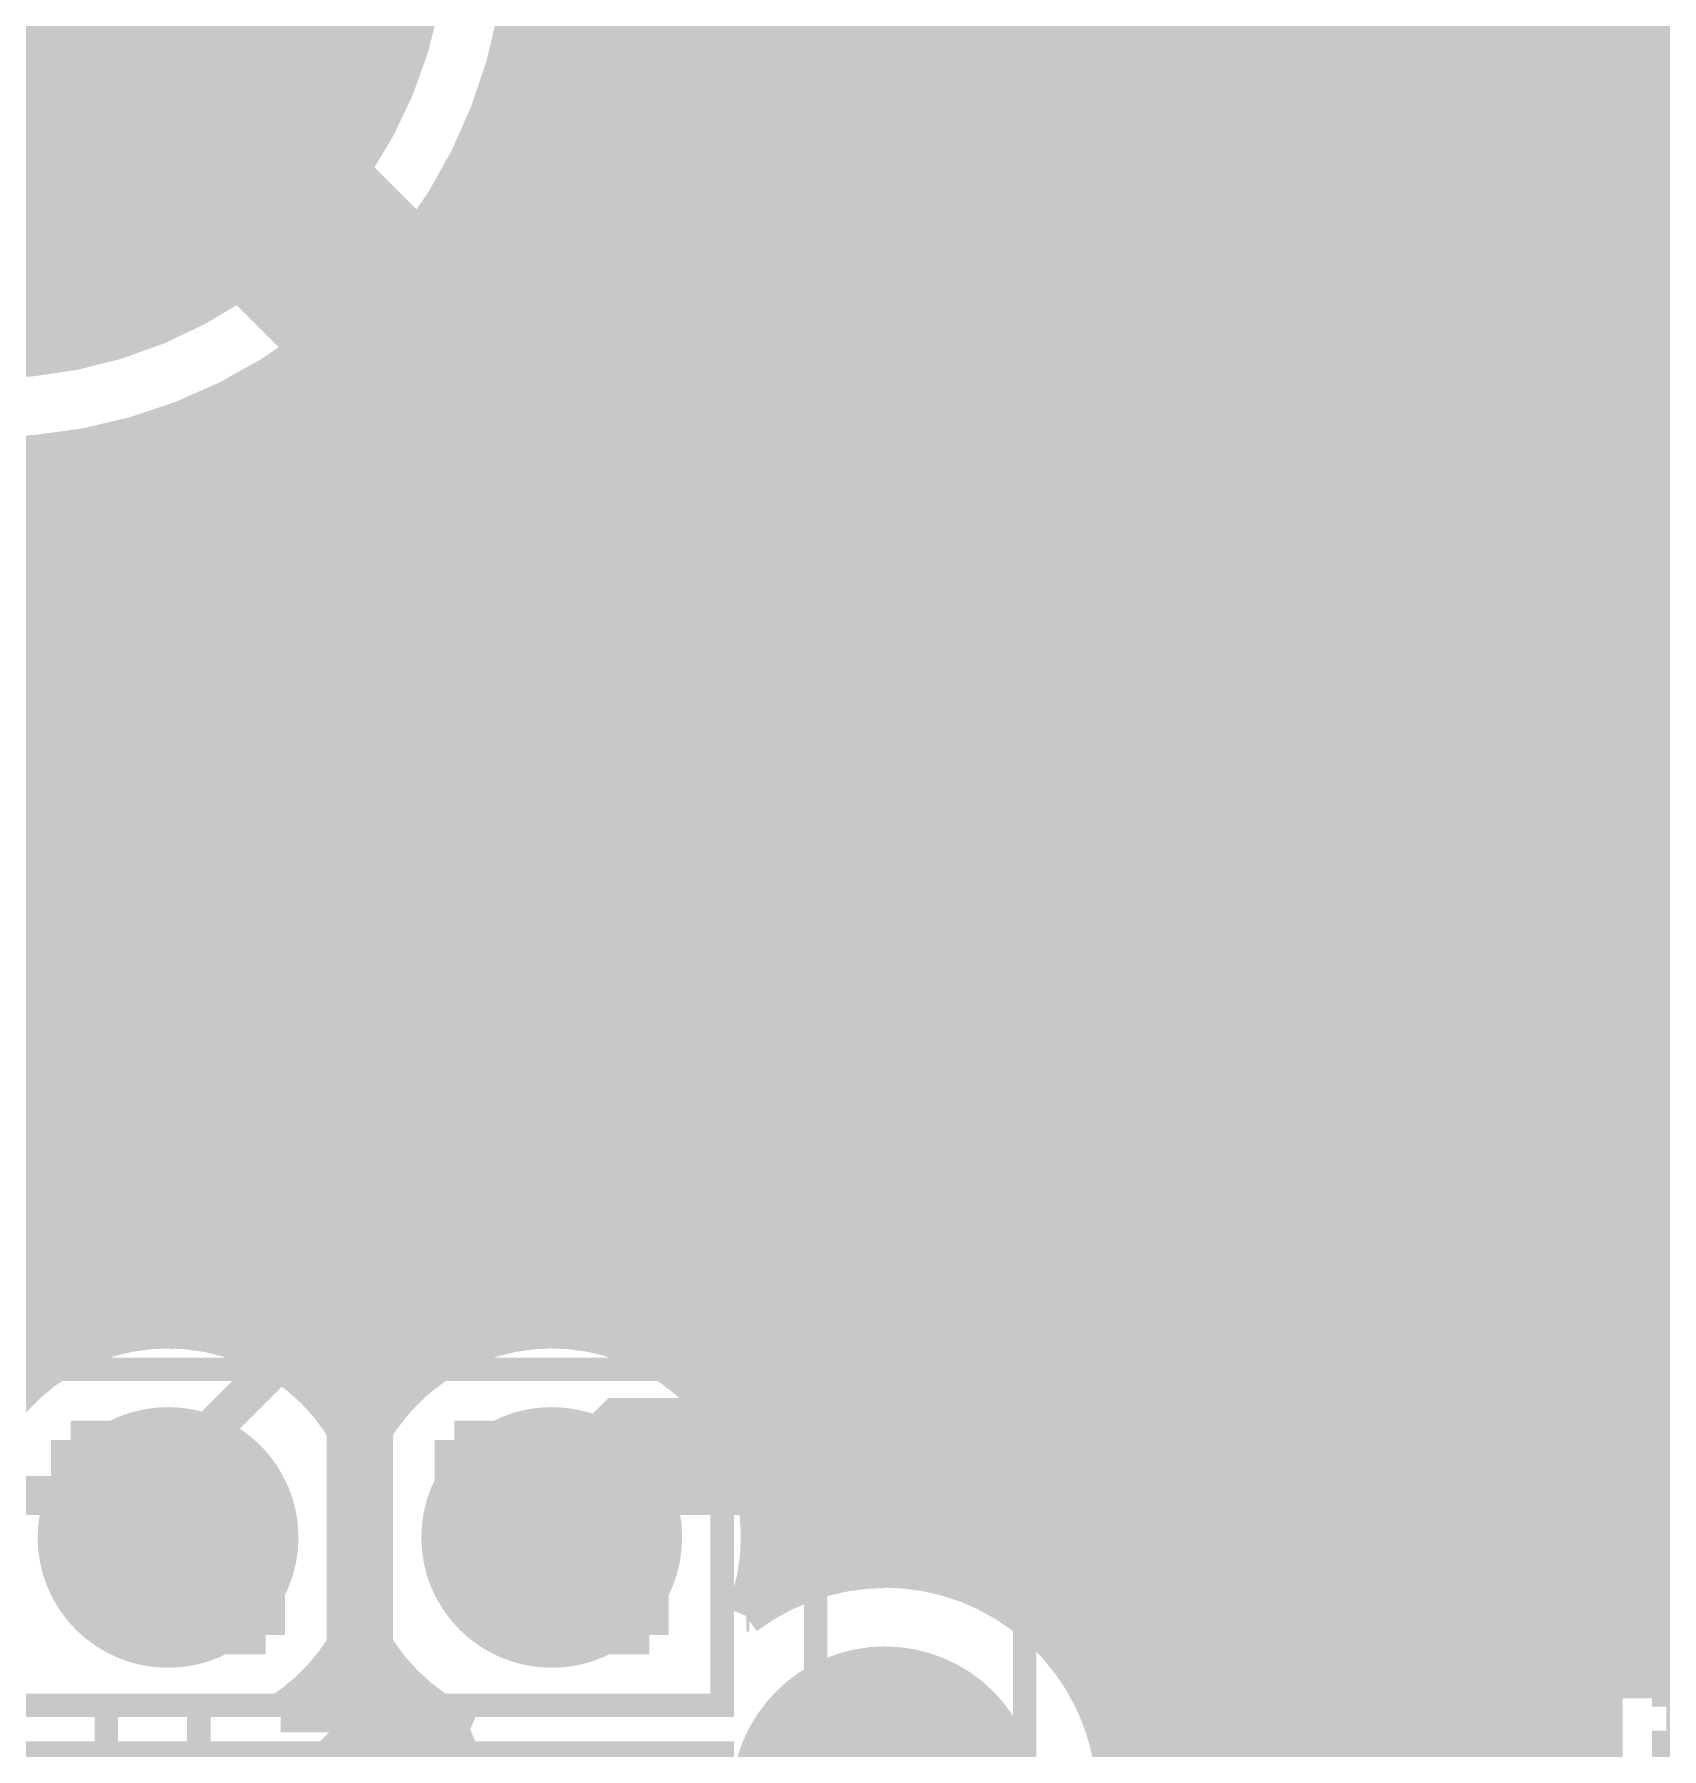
# Model space of a CAD drawing. Extents: x -5 to 157, y -120 to 103.
# Drawn here: x 32.8 to 43.4, y 76.07 to 87.25 of the extents above; entities that cross this region are included whole.
import ezdxf

# ---------------------------------------------------------------- set-up
doc = ezdxf.new("R2010")
doc.units = 0
doc.header["$MEASUREMENT"] = 0
doc.layers.get('0').update_dxf_attribs({"linetype": 'CONTINUOUS'})
for name, color, linetype in [('22-304-2_BOT', 7, 'CONTINUOUS'), ('22-304-2_DRD', 7, 'CONTINUOUS'), ('22-304-2_DRL', 2, 'CONTINUOUS'), ('22-304-2_IN1', 4, 'CONTINUOUS'), ('22-304-2_IN2', 3, 'CONTINUOUS'), ('22-304-2_SMB', 5, 'CONTINUOUS'), ('22-304-2_SMT', 10, 'CONTINUOUS'), ('22-304-2_SPB', 14, 'CONTINUOUS'), ('22-304-2_SSB', 12, 'CONTINUOUS'), ('22-304-2_SST', 11, 'CONTINUOUS'), ('22-304-2_TOP', 13, 'CONTINUOUS'), ('THRUHOLE_TAP', 7, 'CONTINUOUS')]:
    doc.layers.add(name, color=color, linetype=linetype)

# ---------------------------------------------------------------- blocks, each defined once
blk = doc.blocks.new('ROUND_1')
at = {"const_width": 2.99974}
blk.add_lwpolyline([(-1.49987, 0, 1), (1.49987, 0, 1)], format="xyb", close=True, dxfattribs=at)
blk = doc.blocks.new('ROUND_25')
at = {"const_width": 0.84963}
blk.add_lwpolyline([(-0.424814, 0, 1), (0.424814, 0, 1)], format="xyb", close=True, dxfattribs=at)
blk = doc.blocks.new('OBLONG_30')
at = {"const_width": 1.99898}
blk.add_lwpolyline([(0, 0.50038), (0, -0.50038)], dxfattribs=at)
at = {"const_width": 0.99949}
for points in [[(-0.499744, 0.50038, 1), (0.499744, 0.50038, 1)], [(-0.499744, -0.50038, 1), (0.499744, -0.50038, 1)]]:
    blk.add_lwpolyline(points, format="xyb", close=True, dxfattribs=at)
blk = doc.blocks.new('RECTANGLE_31')
blk.add_solid([(0.9017, 0.508), (0.9017, -0.508), (-0.9017, 0.508), (-0.9017, -0.508)])
blk = doc.blocks.new('RECTANGLE_32')
blk.add_solid([(0.44958, 0.65024), (0.44958, -0.65024), (-0.44958, 0.65024), (-0.44958, -0.65024)])
blk = doc.blocks.new('ROUND_14')
at = {"const_width": 0.59944}
blk.add_lwpolyline([(-0.29972, 0, 1), (0.29972, 0, 1)], format="xyb", close=True, dxfattribs=at)
blk = doc.blocks.new('ROUND_83')
at = {"const_width": 1.6002}
blk.add_lwpolyline([(-0.8001, 0, 1), (0.8001, 0, 1)], format="xyb", close=True, dxfattribs=at)

msp = doc.modelspace()

# ---------------------------------------------------------------- linework, layer by layer
at = {"layer": '22-304-2_BOT'}
for points, const_width in [([(37.5158, 102.362), (37.5158, 85.54466)], 0.254), ([(37.7444, 102.362), (37.7444, 85.77326)], 0.254), ([(58.42, 92.71), (58.293, 92.71), (54.61, 89.027), (40.386, 89.027), (38.735, 87.376), (38.735, 85.598), (34.163, 81.026), (31.115, 81.026), (28.829, 78.74), (28.829, 62.357)], 0.635), ([(40.64, 86.3854), (40.64, 87.757)], 0.254), ([(37.9095, 87.376), (37.9095, 85.93836)], 0.254), ([(37.9095, 87.249), (37.44468, 87.249)], 0.254), ([(37.9095, 87.0204), (37.40404, 87.0204)], 0.254), ([(37.9095, 86.7918), (37.35324, 86.7918)], 0.254), ([(37.2872, 86.5505), (37.2872, 85.31606)], 0.254), ([(37.9095, 86.5632), (37.28974, 86.5632)], 0.254), ([(41.91, 86.3854), (41.91, 85.4964), (40.64, 84.2264)], 0.254), ([(37.9095, 86.3346), (37.21608, 86.3346)], 0.254), ([(37.9095, 86.106), (37.12972, 86.106)], 0.254), ([(37.9095, 85.93836), (33.8201, 81.8515)], 0.254), ([(37.0586, 85.9409), (37.0586, 85.08746)], 0.254), ([(37.846, 85.8774), (37.02812, 85.8774)], 0.254), ([(37.6174, 85.6488), (36.91382, 85.6488)], 0.254), ([(36.83, 85.4964), (36.83, 84.85886)], 0.254), ([(37.3888, 85.4202), (36.78428, 85.4202)], 0.254), ([(36.6014, 85.13826), (36.6014, 84.63026)], 0.254), ([(37.1602, 85.1916), (36.63696, 85.1916)], 0.254), ([(42.35958, 85.04682), (42.0497, 84.73694)], 0.254), ([(42.4053, 85.09762), (42.4053, 83.2104)], 0.254), ([(39.2303, 84.9249), (34.75482, 80.44942)], 0.254), ([(36.9316, 84.963), (36.4744, 84.963)], 0.254), ([(39.2303, 84.9249), (39.2303, 83.2104)], 0.254), ([(42.4053, 84.963), (42.27322, 84.963)], 0.254), ([(42.3164, 85.00364), (42.3164, 80.88122)], 0.254), ([(36.3728, 84.83346), (36.3728, 84.40166)], 0.254), ([(39.116, 84.8106), (39.116, 80.264)], 0.254), ([(36.703, 84.7344), (36.28898, 84.7344)], 0.254), ([(39.2303, 84.7344), (39.03726, 84.7344)], 0.254), ([(42.0497, 84.73694), (42.0497, 83.2104)], 0.254), ([(42.4053, 84.7344), (42.0497, 84.7344)], 0.254), ([(42.0878, 84.77504), (42.0878, 81.10982)], 0.254), ([(36.1442, 84.57438), (36.1442, 84.17306)], 0.254), ([(38.8874, 84.582), (38.8874, 80.264)], 0.254), ([(36.4744, 84.5058), (36.07816, 84.5058)], 0.254), ([(39.2303, 84.5058), (38.80866, 84.5058)], 0.254), ([(42.4053, 84.5058), (42.0497, 84.5058)], 0.254), ([(35.9156, 84.34578), (35.9156, 83.94446)], 0.254), ([(38.6588, 84.3534), (38.6588, 80.264)], 0.254), ([(36.2458, 84.2772), (35.8394, 84.2772)], 0.254), ([(39.2303, 84.2772), (38.58006, 84.2772)], 0.254), ([(42.4053, 84.2772), (42.0497, 84.2772)], 0.254), ([(35.687, 84.14512), (35.687, 83.71586)], 0.254), ([(38.4302, 84.1248), (38.4302, 80.264)], 0.254), ([(36.0172, 84.0486), (35.56508, 84.0486)], 0.254), ([(39.2303, 84.0486), (38.35146, 84.0486)], 0.254), ([(42.4053, 84.0486), (42.0497, 84.0486)], 0.254), ([(35.4584, 83.96732), (35.4584, 83.48726)], 0.254), ([(38.2016, 83.8962), (38.2016, 80.264)], 0.254), ([(35.2298, 83.80984), (35.2298, 83.25866)], 0.254), ([(35.7886, 83.82), (35.24504, 83.82)], 0.254), ([(39.2303, 83.82), (38.12286, 83.82)], 0.254), ([(42.4053, 83.82), (42.0497, 83.82)], 0.254), ([(35.0012, 83.6676), (35.0012, 83.03006)], 0.254), ([(37.973, 83.6676), (37.973, 80.264)], 0.254), ([(35.56, 83.5914), (34.8615, 83.5914)], 0.254), ([(39.2303, 83.5914), (37.89426, 83.5914)], 0.254), ([(42.4053, 83.5914), (42.0497, 83.5914)], 0.254), ([(34.7726, 83.54314), (34.7726, 82.80146)], 0.254), ([(34.3154, 83.33994), (34.3154, 82.34426)], 0.254), ([(35.3314, 83.3628), (34.37382, 83.3628)], 0.254), ([(34.544, 83.43392), (34.544, 82.57286)], 0.254), ([(39.2303, 83.3628), (37.66566, 83.3628)], 0.254), ([(37.7444, 83.439), (37.7444, 80.264)], 0.254), ([(42.4053, 83.3628), (42.0497, 83.3628)], 0.254), ([(34.0868, 83.25612), (34.0868, 82.11566)], 0.254), ([(33.6296, 83.12658), (33.6296, 81.8515)], 0.254), ([(35.1028, 83.1342), (33.65754, 83.1342)], 0.254), ([(33.8582, 83.185), (33.8582, 81.88706)], 0.254), ([(43.60164, 83.1342), (37.43706, 83.1342)], 0.254), ([(37.5158, 83.2104), (37.5158, 80.264)], 0.254), ([(42.0497, 83.2104), (39.2303, 83.2104)], 0.254), ([(39.3446, 83.2104), (39.3446, 81.8896)], 0.254), ([(39.5732, 83.2104), (39.5732, 81.8896)], 0.254), ([(39.8018, 83.2104), (39.8018, 81.8896)], 0.254), ([(40.0304, 83.2104), (40.0304, 81.8896)], 0.254), ([(40.259, 83.2104), (40.259, 81.8896)], 0.254), ([(40.4876, 83.2104), (40.4876, 81.8896)], 0.254), ([(40.7162, 83.2104), (40.7162, 81.8896)], 0.254), ([(40.9448, 83.2104), (40.9448, 81.8896)], 0.254), ([(41.1734, 83.2104), (41.1734, 81.8896)], 0.254), ([(41.402, 83.2104), (41.402, 81.8896)], 0.254), ([(41.6306, 83.2104), (41.6306, 81.8896)], 0.254), ([(41.8592, 83.2104), (41.8592, 81.8896)], 0.254), ([(43.52544, 83.2104), (42.4053, 83.2104)], 0.254), ([(42.545, 83.2104), (42.545, 81.8896)], 0.254), ([(42.7736, 83.2104), (42.7736, 81.8896)], 0.254), ([(43.0022, 83.2104), (43.0022, 81.8896)], 0.254), ([(43.2308, 83.2104), (43.2308, 81.8896)], 0.254), ([(43.4594, 83.2104), (43.4594, 81.8896)], 0.254), ([(43.52544, 83.2104), (44.36618, 82.36966)], 0.254), ([(32.7152, 83.00212), (32.7152, 81.8515)], 0.254), ([(32.9438, 83.01736), (32.9438, 81.8515)], 0.254), ([(33.1724, 83.04276), (33.1724, 81.8515)], 0.254), ([(33.401, 83.08086), (33.401, 81.8515)], 0.254), ([(34.8742, 82.9056), (28.194, 82.9056)], 0.254), ([(43.83024, 82.9056), (37.20846, 82.9056)], 0.254), ([(37.2872, 82.9818), (37.2872, 80.264)], 0.254), ([(34.6456, 82.677), (28.194, 82.677)], 0.254), ([(44.05884, 82.677), (36.97986, 82.677)], 0.254), ([(37.0586, 82.7532), (37.0586, 80.264)], 0.254), ([(34.417, 82.4484), (28.194, 82.4484)], 0.254), ([(44.28744, 82.4484), (36.75126, 82.4484)], 0.254), ([(36.83, 82.5246), (36.83, 80.264)], 0.254), ([(34.1884, 82.2198), (28.194, 82.2198)], 0.254), ([(44.60748, 82.2198), (36.52266, 82.2198)], 0.254), ([(36.6014, 82.296), (36.6014, 80.264)], 0.254), ([(33.9598, 81.9912), (28.194, 81.9912)], 0.254), ([(45.59808, 81.9912), (36.29406, 81.9912)], 0.254), ([(36.3728, 82.0674), (36.3728, 80.264)], 0.254), ([(42.0497, 81.8896), (39.2303, 81.8896)], 0.254), ([(39.2303, 81.8896), (39.2303, 80.264)], 0.254), ([(42.0497, 81.8896), (42.0497, 81.14792)], 0.254), ([(45.2247, 81.8896), (42.4053, 81.8896)], 0.254), ([(42.4053, 81.8896), (42.4053, 80.79232)], 0.254), ([(33.8201, 81.8515), (31.115, 81.8515)], 0.254), ([(36.1442, 81.8388), (36.1442, 80.264)], 0.254), ([(39.2303, 81.7626), (36.06546, 81.7626)], 0.254), ([(42.4053, 81.7626), (42.0497, 81.7626)], 0.254), ([(35.9156, 81.6102), (35.9156, 80.264)], 0.254), ([(39.2303, 81.534), (35.83686, 81.534)], 0.254), ([(42.4053, 81.534), (42.0497, 81.534)], 0.254), ([(35.687, 81.3816), (35.687, 80.264)], 0.254), ([(39.2303, 81.3054), (35.60826, 81.3054)], 0.254), ([(42.4053, 81.3054), (42.0497, 81.3054)], 0.254), ([(35.4584, 81.153), (35.4584, 80.264)], 0.254), ([(42.0497, 81.14792), (42.4053, 80.79232)], 0.254), ([(39.2303, 81.0768), (35.37966, 81.0768)], 0.254), ([(42.4053, 81.0768), (42.12082, 81.0768)], 0.254), ([(35.2298, 80.9244), (35.2298, 80.23098)], 0.254), ([(40.64, 80.8736), (41.4274, 80.8736), (42.291, 80.01), (46.101, 80.01), (47.03064, 79.08036), (47.03064, 77.5208)], 0.254), ([(39.2303, 80.8482), (35.15106, 80.8482)], 0.254), ([(42.4053, 80.8482), (42.34942, 80.8482)], 0.254), ([(35.0012, 80.6958), (35.0012, 80.09382)], 0.254), ([(39.2303, 80.6196), (34.92246, 80.6196)], 0.254), ([(34.7726, 80.4672), (34.7726, 79.86522)], 0.254), ([(39.2303, 80.391), (34.68878, 80.391)], 0.254), ([(34.3154, 80.2132), (34.3154, 79.40802)], 0.254), ([(34.544, 80.29448), (34.544, 79.63662)], 0.254), ([(39.2303, 80.264), (35.433, 80.264)], 0.254), ([(35.08756, 80.1624), (31.41726, 80.1624)], 0.254), ([(34.163, 80.2005), (31.45536, 80.2005)], 0.254), ([(32.7152, 80.2005), (32.7152, 78.4098)], 0.254), ([(32.9438, 80.2005), (32.9438, 78.59522)], 0.254), ([(33.1724, 80.2005), (33.1724, 78.71206)], 0.254), ([(33.401, 80.2005), (33.401, 78.78064)], 0.254), ([(33.6296, 80.2005), (33.6296, 78.80604)], 0.254), ([(33.8582, 80.2005), (33.8582, 78.95082)], 0.254), ([(34.0868, 80.2005), (34.0868, 79.17942)], 0.254), ([(34.98342, 80.07858), (33.71342, 78.80604)], 0.254), ([(34.83864, 79.9338), (31.18866, 79.9338)], 0.254), ([(34.61004, 79.7052), (30.96006, 79.7052)], 0.254), ([(44.52874, 77.5208), (43.5102, 77.5208), (41.402, 79.629), (35.433, 79.629), (33.67532, 77.87132), (33.67532, 77.44968)], 0.254), ([(34.38144, 79.4766), (30.73146, 79.4766)], 0.254), ([(34.15284, 79.248), (30.50286, 79.248)], 0.254), ([(33.67532, 74.95032), (34.925, 76.2), (34.925, 78.359), (35.687, 79.121), (41.148, 79.121), (43.561, 76.708), (43.561, 75.946), (44.4881, 75.0189), (44.52874, 75.0189)], 0.254), ([(33.92424, 79.0194), (30.27426, 79.0194)], 0.254), ([(33.45942, 78.7908), (30.04566, 78.7908)], 0.254), ([(33.71342, 78.80604), (33.67541, 78.80444)], 0.254), ([(32.89554, 78.5622), (29.81706, 78.5622)], 0.254), ([(36.17468, 77.44968), (36.703, 77.978), (40.386, 77.978), (42.037, 76.327), (42.037, 72.39), (48.895, 72.39), (49.276, 72.771), (70.485, 72.771), (71.374, 73.66), (71.374, 76.454), (70.37832, 77.44968), (67.26936, 77.44968)], 0.762), ([(36.17468, 77.44968), (36.703, 77.978), (40.386, 77.978), (42.037, 76.327), (42.037, 72.39), (42.037, 66.294), (47.752, 60.579), (47.752, 52.07), (45.98924, 50.30724), (45.98924, 50.24882)], 0.762), ([(33.67532, 77.44968), (33.401, 77.724), (30.861, 77.724), (30.099, 76.962), (30.099, 73.279), (33.147, 70.231), (35.179, 70.231), (42.545, 62.865), (42.545, 60.2488), (41.275, 60.2488)], 0.254), ([(40.0177, 77.089), (39.01694, 77.089)], 0.254), ([(40.0177, 77.089), (39.01694, 77.089)], 0.254), ([(39.116, 77.089), (39.116, 77.03566)], 0.254), ([(39.3446, 77.089), (39.3446, 76.86802)], 0.254), ([(39.5732, 77.089), (39.5732, 76.61402)], 0.254), ([(39.8018, 77.089), (39.8018, 76.12634)], 0.254), ([(40.0177, 77.089), (41.148, 75.9587)], 0.254), ([(40.0177, 77.089), (41.148, 75.9587)], 0.254), ([(40.0304, 77.0763), (40.0304, 67.16522)], 0.254), ([(40.1447, 76.962), (39.22776, 76.962)], 0.254), ([(40.259, 76.8477), (40.259, 66.93662)], 0.254), ([(40.3733, 76.7334), (39.47922, 76.7334)], 0.254), ([(40.4876, 76.6191), (40.4876, 66.70802)], 0.254), ([(40.6019, 76.5048), (39.64432, 76.5048)], 0.254), ([(42.926, 76.44384), (42.926, 76.327)], 0.254), ([(40.7162, 76.3905), (40.7162, 66.47942)], 0.254), ([(42.926, 76.327), (42.926, 75.946)], 0.254), ([(40.8305, 76.2762), (39.75354, 76.2762)], 0.254), ([(40.9448, 76.1619), (40.9448, 66.25082)], 0.254), ([(41.0591, 76.0476), (39.81958, 76.0476)], 0.254), ([(41.148, 75.9587), (41.148, 72.39)], 0.254)]:
    msp.add_lwpolyline(points, dxfattribs=dict(at, const_width=const_width))
at = {"layer": '22-304-2_BOT', "const_width": 0.254}
for points in [[(32.4993, 82.99704, 0.4142136), (37.5031, 88.00084)], [(42.35958, 85.04682, 0.0268905), (42.40524, 85.09767)], [(42.35958, 85.04682, 0.0268905), (42.40524, 85.09767)], [(34.163, 80.2005, 0.1989119), (34.74672, 80.44228)], [(34.163, 80.2005, 0.1989119), (34.74672, 80.44228)], [(35.433, 80.264, 0.1989129), (34.98399, 80.07801)], [(35.433, 80.264, 0.1989129), (34.98399, 80.07801)], [(33.67532, 78.80858, 0.2126878), (32.665, 78.35846)], [(39.8526, 75.74026, 0.2842833), (39.01694, 77.089)]]:
    msp.add_lwpolyline(points, format="xyb", dxfattribs=at)
at = {"layer": '22-304-2_DRD', "const_width": 0.254}
for points in [[(33.7693, 86.73084), (31.2293, 89.27084)], [(40.005, 87.503), (40.386, 87.122)], [(40.894, 87.122), (41.275, 87.503)], [(40.386, 87.122), (40.894, 87.122)], [(33.04032, 78.08468), (33.04032, 77.44968)], [(33.67532, 78.08468), (33.04032, 78.08468)], [(33.67532, 76.81468), (33.67532, 78.08468)], [(35.53968, 78.08468), (35.53968, 77.44968)], [(36.17468, 78.08468), (35.53968, 78.08468)], [(36.17468, 76.81468), (36.17468, 78.08468)], [(33.04032, 77.44968), (34.31032, 77.44968)], [(34.31032, 77.44968), (34.31032, 76.81468)], [(35.53968, 77.44968), (36.80968, 77.44968)], [(36.80968, 77.44968), (36.80968, 76.81468)], [(34.31032, 76.81468), (33.67532, 76.81468)], [(36.80968, 76.81468), (36.17468, 76.81468)]]:
    msp.add_lwpolyline(points, dxfattribs=at)
at = {"layer": '22-304-2_IN1', "const_width": 0.254}
for points in [[(36.0426, 102.3366), (36.0426, 78.80096)], [(36.2712, 102.362), (36.2712, 78.8035)], [(36.4998, 102.362), (36.4998, 78.76794)], [(36.7284, 102.362), (36.7284, 78.6892)], [(36.957, 102.362), (36.957, 78.55966)], [(37.1856, 102.362), (37.1856, 78.35646)], [(37.4142, 102.362), (37.4142, 78.0034)], [(37.6428, 102.362), (37.6428, 77.07376)], [(37.8714, 102.362), (37.8714, 77.17028)], [(38.1, 102.362), (38.1, 77.22616)], [(38.3286, 102.362), (38.3286, 77.24648)], [(38.5572, 102.362), (38.5572, 77.23124)], [(38.7858, 102.362), (38.7858, 77.18044)], [(39.0144, 102.362), (39.0144, 77.089)], [(39.243, 102.362), (39.243, 76.9493)], [(39.4716, 102.362), (39.4716, 76.74102)], [(39.7002, 102.362), (39.7002, 76.40066)], [(39.9288, 102.362), (39.9288, 63.45174)], [(40.1574, 102.362), (40.1574, 63.19012)], [(40.386, 102.362), (40.386, 62.92088)], [(40.6146, 102.362), (40.6146, 63.3603)], [(40.8432, 102.362), (40.8432, 63.53556)], [(41.0718, 102.362), (41.0718, 63.62192)], [(41.3004, 102.362), (41.3004, 63.64478)], [(41.529, 102.362), (41.529, 63.60922)], [(41.7576, 102.362), (41.7576, 63.50508)], [(41.9862, 102.362), (41.9862, 63.30188)], [(42.2148, 102.362), (42.2148, 53.67782)], [(42.4434, 102.362), (42.4434, 71.1454)], [(42.672, 102.362), (42.672, 71.5137)], [(42.9006, 102.362), (42.9006, 71.67626)], [(43.1292, 102.362), (43.1292, 76.52766)], [(43.3578, 102.362), (43.3578, 78.30058)], [(53.594, 87.1474), (35.9029, 87.1474)], [(53.594, 86.9188), (35.83686, 86.9188)], [(35.814, 86.85022), (35.814, 78.75778)], [(53.594, 86.6902), (35.75304, 86.6902)], [(53.594, 86.4616), (35.65144, 86.4616)], [(35.5854, 86.32952), (35.5854, 78.67396)], [(53.594, 86.233), (35.52952, 86.233)], [(35.3568, 85.96376), (35.3568, 78.53426)], [(53.3527, 86.0044), (35.38474, 86.0044)], [(35.1282, 85.67674), (35.1282, 78.31582)], [(53.17744, 85.7758), (35.21202, 85.7758)], [(53.09108, 85.5472), (35.00628, 85.5472)], [(34.8996, 85.44052), (34.8996, 78.03642)], [(34.671, 85.24494), (34.671, 78.3717)], [(53.06822, 85.3186), (34.76244, 85.3186)], [(34.4424, 85.07984), (34.4424, 78.56982)], [(53.10378, 85.09), (34.45764, 85.09)], [(34.2138, 84.94014), (34.2138, 78.69682)], [(33.9852, 84.82076), (33.9852, 78.77048)], [(53.20538, 84.8614), (34.06648, 84.8614)], [(33.7566, 84.72424), (33.7566, 78.80604)], [(33.2994, 84.58454), (33.2994, 78.75524)], [(53.41112, 84.6328), (33.48228, 84.6328)], [(33.528, 84.6455), (33.528, 78.79842)], [(32.8422, 84.50834), (32.8422, 78.52156)], [(33.0708, 84.53882), (33.0708, 78.66634)], [(53.594, 84.4042), (28.702, 84.4042)], [(53.594, 84.1756), (28.702, 84.1756)], [(53.594, 83.947), (28.702, 83.947)], [(53.594, 83.7184), (28.702, 83.7184)], [(53.594, 83.4898), (28.702, 83.4898)], [(53.594, 83.2612), (28.702, 83.2612)], [(53.594, 83.0326), (28.702, 83.0326)], [(53.594, 82.804), (28.702, 82.804)], [(53.594, 82.5754), (28.702, 82.5754)], [(53.594, 82.3468), (28.702, 82.3468)], [(53.594, 82.1182), (28.702, 82.1182)], [(53.594, 81.8896), (28.702, 81.8896)], [(53.594, 81.661), (28.702, 81.661)], [(53.594, 81.4324), (28.702, 81.4324)], [(53.594, 81.2038), (28.702, 81.2038)], [(53.594, 80.9752), (28.702, 80.9752)], [(53.594, 80.7466), (28.702, 80.7466)], [(53.594, 80.518), (28.702, 80.518)], [(53.594, 80.2894), (28.702, 80.2894)], [(53.594, 80.0608), (28.702, 80.0608)], [(53.594, 79.8322), (28.702, 79.8322)], [(53.594, 79.6036), (28.702, 79.6036)], [(53.594, 79.375), (28.702, 79.375)], [(53.594, 79.1464), (28.702, 79.1464)], [(43.97248, 78.9178), (28.702, 78.9178)], [(33.11906, 78.6892), (28.702, 78.6892)], [(35.61842, 78.6892), (34.22904, 78.6892)], [(43.63974, 78.6892), (36.7284, 78.6892)], [(32.766, 78.4606), (28.702, 78.4606)], [(35.2679, 78.4606), (34.5821, 78.4606)], [(43.4467, 78.4606), (37.08146, 78.4606)], [(35.0647, 78.232), (34.7853, 78.232)], [(43.32732, 78.232), (37.28466, 78.232)], [(34.93516, 78.0034), (34.91484, 78.0034)], [(43.25874, 78.0034), (37.4142, 78.0034)], [(43.23334, 77.7748), (37.49294, 77.7748)], [(43.23334, 77.7494), (43.23334, 77.2922)], [(43.23334, 77.5462), (37.5285, 77.5462)], [(43.23334, 77.3176), (37.52596, 77.3176)], [(37.67074, 77.089), (37.48278, 77.089)], [(43.24858, 77.089), (39.01694, 77.089)], [(43.307, 76.8604), (39.35222, 76.8604)], [(43.3578, 76.73848), (43.3578, 76.52766)], [(43.41368, 76.6318), (39.5605, 76.6318)], [(43.02252, 76.52766), (43.02252, 73.51268)], [(43.48226, 76.52766), (43.02252, 76.52766)], [(43.02252, 76.4032), (39.69766, 76.4032)], [(43.02252, 76.1746), (39.7891, 76.1746)]]:
    msp.add_lwpolyline(points, dxfattribs=at)
for points in [[(32.4993, 84.4931, 0.4142136), (36.00704, 88.00084)], [(44.52874, 79.0448, 0.4142136), (43.23334, 77.7494)], [(33.67532, 78.80858, 0.4142136), (32.31642, 77.44968)], [(34.925, 77.98054, 0.3008916), (33.67532, 78.80858)], [(36.17468, 78.80858, 0.300892), (34.925, 77.98054)], [(37.53358, 77.44968, 0.4142136), (36.17468, 78.80858)], [(37.43452, 76.94168, 0.0961154), (37.53308, 77.44968)], [(38.34384, 77.24648, 0.1634028), (37.43483, 76.94126)], [(39.8526, 75.74026, 0.4142136), (38.34384, 77.24902)], [(43.23334, 77.2922, 0.1590609), (43.48275, 76.52802)]]:
    msp.add_lwpolyline(points, format="xyb", dxfattribs=at)
at = {"layer": '22-304-2_IN2'}
for points, const_width in [([(36.1442, 102.362), (36.1442, 86.13902)], 0.254), ([(36.3728, 102.362), (36.3728, 85.91042)], 0.254), ([(36.6014, 102.362), (36.6014, 85.68182)], 0.254), ([(36.83, 102.362), (36.83, 85.45322)], 0.254), ([(37.0586, 102.362), (37.0586, 85.22462)], 0.254), ([(37.2872, 102.362), (37.2872, 84.99602)], 0.254), ([(37.5158, 102.362), (37.5158, 84.76742)], 0.254), ([(37.7444, 102.362), (37.7444, 84.53882)], 0.254), ([(37.973, 102.362), (37.973, 84.44738)], 0.254), ([(38.2016, 102.362), (38.2016, 84.44738)], 0.254), ([(38.4302, 102.362), (38.4302, 84.44738)], 0.254), ([(38.6588, 102.362), (38.6588, 84.44738)], 0.254), ([(42.0878, 102.362), (42.0878, 84.44738)], 0.254), ([(42.3164, 102.362), (42.3164, 84.44738)], 0.254), ([(42.545, 102.362), (42.545, 84.44738)], 0.254), ([(42.7736, 102.362), (42.7736, 84.44738)], 0.254), ([(43.0022, 102.362), (43.0022, 84.44738)], 0.254), ([(43.2308, 102.362), (43.2308, 84.44738)], 0.254), ([(43.4594, 102.362), (43.4594, 84.44738)], 0.254), ([(41.8592, 90.96502), (41.8592, 84.44738)], 0.254), ([(38.8874, 90.15476), (38.8874, 84.44738)], 0.254), ([(39.116, 89.73566), (39.116, 84.44738)], 0.254), ([(39.3446, 89.5477), (39.3446, 84.44738)], 0.254), ([(39.5732, 89.44356), (39.5732, 84.44738)], 0.254), ([(0, 0), (-2.54, 2.54), (-2.54, 19.05), (5.08, 26.67), (5.08, 29.21), (5.715, 29.845), (14.605, 29.845), (19.99996, 35.23996), (19.99996, 41.00068), (13.97, 47.03064), (13.97, 55.88), (15.875, 57.785), (20.955, 57.785), (29.21, 66.04), (29.21, 84.709), (32.4993, 88.00084)], 1.27), ([(54.52872, 77.5208), (54.52872, 80.08874), (51.435, 83.185), (37.31514, 83.185), (32.4993, 88.00084)], 1.27), ([(41.6306, 87.48776), (41.6306, 84.44738)], 0.254), ([(39.74846, 87.249), (36.04768, 87.249)], 0.254), ([(45.42028, 87.249), (41.53154, 87.249)], 0.254), ([(39.8018, 87.16518), (39.8018, 84.44738)], 0.254), ([(39.92626, 87.0204), (35.9918, 87.0204)], 0.254), ([(45.67428, 87.0204), (41.35374, 87.0204)], 0.254), ([(41.402, 87.06866), (41.402, 84.44738)], 0.254), ([(40.0304, 86.9315), (40.0304, 84.44738)], 0.254), ([(40.259, 86.8045), (40.259, 84.44738)], 0.254), ([(41.1734, 86.8807), (41.1734, 84.44738)], 0.254), ([(35.9156, 86.78164), (35.9156, 86.36762)], 0.254), ([(40.29202, 86.7918), (35.91814, 86.7918)], 0.254), ([(40.4876, 86.741), (40.4876, 84.44738)], 0.254), ([(40.7162, 86.73338), (40.7162, 84.44738)], 0.254), ([(40.9448, 86.77656), (40.9448, 84.44738)], 0.254), ([(57.44972, 86.7918), (40.98798, 86.7918)], 0.254), ([(35.79622, 86.487), (37.83838, 84.44738)], 0.254), ([(57.66562, 86.5632), (35.82924, 86.5632)], 0.254), ([(53.70576, 86.3346), (35.94862, 86.3346)], 0.254), ([(53.28666, 86.106), (36.17722, 86.106)], 0.254), ([(53.0987, 85.8774), (36.40582, 85.8774)], 0.254), ([(52.99456, 85.6488), (36.63442, 85.6488)], 0.254), ([(52.95138, 85.4202), (36.86302, 85.4202)], 0.254), ([(52.959, 85.1916), (37.09162, 85.1916)], 0.254), ([(53.0225, 84.963), (37.32022, 84.963)], 0.254), ([(34.0106, 84.70392), (36.41598, 82.29854)], 0.254), ([(53.1495, 84.7344), (37.54882, 84.7344)], 0.254), ([(33.8582, 84.63788), (33.8582, 78.91526)], 0.254), ([(34.0868, 84.62772), (34.0868, 78.867)], 0.254), ([(33.401, 84.48802), (33.401, 78.90002)], 0.254), ([(34.20872, 84.5058), (33.46958, 84.5058)], 0.254), ([(33.6296, 84.55406), (33.6296, 78.92542)], 0.254), ([(53.38318, 84.5058), (37.77742, 84.5058)], 0.254), ([(51.435, 84.44738), (37.83838, 84.44738)], 0.254), ([(32.7152, 84.3788), (32.7152, 78.57236)], 0.254), ([(32.9438, 84.40166), (32.9438, 78.73238)], 0.254), ([(33.1724, 84.43722), (33.1724, 78.83906)], 0.254), ([(34.3154, 84.39912), (34.3154, 78.78064)], 0.254), ([(34.43732, 84.2772), (30.56128, 84.2772)], 0.254), ([(34.544, 84.17052), (34.544, 78.64348)], 0.254), ([(34.66592, 84.0486), (30.47238, 84.0486)], 0.254), ([(34.7726, 83.94192), (34.7726, 78.4352)], 0.254), ([(34.89452, 83.82), (30.47238, 83.82)], 0.254), ([(35.0012, 83.71332), (35.0012, 78.3463)], 0.254), ([(35.12312, 83.5914), (30.47238, 83.5914)], 0.254), ([(35.2298, 83.48472), (35.2298, 78.58506)], 0.254), ([(35.35172, 83.3628), (30.47238, 83.3628)], 0.254), ([(35.4584, 83.25612), (35.4584, 78.74)], 0.254), ([(35.58032, 83.1342), (30.47238, 83.1342)], 0.254), ([(35.687, 83.02752), (35.687, 78.84414)], 0.254), ([(35.80892, 82.9056), (30.47238, 82.9056)], 0.254), ([(35.9156, 82.79892), (35.9156, 78.90256)], 0.254), ([(36.03752, 82.677), (30.47238, 82.677)], 0.254), ([(36.1442, 82.57032), (36.1442, 78.92542)], 0.254), ([(36.26612, 82.4484), (30.47238, 82.4484)], 0.254), ([(36.3728, 82.34172), (36.3728, 78.91272)], 0.254), ([(36.50234, 82.2198), (30.47238, 82.2198)], 0.254), ([(36.6014, 82.1436), (36.6014, 78.86192)], 0.254), ([(36.9062, 81.9912), (30.47238, 81.9912)], 0.254), ([(36.83, 82.01914), (36.83, 78.77302)], 0.254), ([(37.0586, 81.95056), (37.0586, 78.63078)], 0.254), ([(37.2872, 81.92262), (37.2872, 78.41996)], 0.254), ([(50.91176, 81.92262), (37.31514, 81.92262)], 0.254), ([(37.5158, 81.92262), (37.5158, 78.0669)], 0.254), ([(37.7444, 81.92262), (37.7444, 77.25156)], 0.254), ([(37.973, 81.92262), (37.973, 77.32268)], 0.254), ([(38.2016, 81.92262), (38.2016, 77.35824)], 0.254), ([(38.4302, 81.92262), (38.4302, 77.36332)], 0.254), ([(38.6588, 81.92262), (38.6588, 77.33538)], 0.254), ([(38.8874, 81.92262), (38.8874, 77.27188)], 0.254), ([(39.116, 81.92262), (39.116, 77.17028)], 0.254), ([(39.3446, 81.92262), (39.3446, 77.02296)], 0.254), ([(39.5732, 81.92262), (39.5732, 76.80452)], 0.254), ([(39.8018, 81.92262), (39.8018, 76.46162)], 0.254), ([(40.0304, 81.92262), (40.0304, 51.64836)], 0.254), ([(40.259, 81.92262), (40.259, 51.62296)], 0.254), ([(40.4876, 81.92262), (40.4876, 51.55946)], 0.254), ([(40.7162, 81.92262), (40.7162, 51.4477)], 0.254), ([(40.9448, 81.92262), (40.9448, 51.27498)], 0.254), ([(41.1734, 81.92262), (41.1734, 51.38674)], 0.254), ([(41.402, 81.92262), (41.402, 51.51882)], 0.254), ([(41.6306, 81.92262), (41.6306, 51.60264)], 0.254), ([(41.8592, 81.92262), (41.8592, 51.64328)], 0.254), ([(42.0878, 81.92262), (42.0878, 51.64582)], 0.254), ([(42.3164, 81.92262), (42.3164, 51.61026)], 0.254), ([(42.545, 81.92262), (42.545, 51.53406)], 0.254), ([(42.7736, 81.92262), (42.7736, 51.4096)], 0.254), ([(43.0022, 81.92262), (43.0022, 76.64704)], 0.254), ([(43.2308, 81.92262), (43.2308, 78.3082)], 0.254), ([(43.4594, 81.92262), (43.4594, 78.67142)], 0.254), ([(51.07178, 81.7626), (30.47238, 81.7626)], 0.254), ([(51.30038, 81.534), (30.47238, 81.534)], 0.254), ([(51.38928, 81.3054), (30.47238, 81.3054)], 0.254), ([(51.25466, 81.0768), (30.47238, 81.0768)], 0.254), ([(51.18608, 80.8482), (30.47238, 80.8482)], 0.254), ([(51.17084, 80.6196), (30.47238, 80.6196)], 0.254), ([(51.20894, 80.391), (30.47238, 80.391)], 0.254), ([(51.30546, 80.1624), (30.47238, 80.1624)], 0.254), ([(51.48326, 79.9338), (30.47238, 79.9338)], 0.254), ([(51.84902, 79.7052), (30.47238, 79.7052)], 0.254), ([(53.26888, 79.4766), (30.47238, 79.4766)], 0.254), ([(53.26888, 79.248), (30.47238, 79.248)], 0.254), ([(43.90898, 79.0194), (30.47238, 79.0194)], 0.254), ([(33.05556, 78.7908), (30.47238, 78.7908)], 0.254), ([(35.55746, 78.7908), (34.29254, 78.7908)], 0.254), ([(43.5737, 78.7908), (36.7919, 78.7908)], 0.254), ([(32.7025, 78.5622), (30.47238, 78.5622)], 0.254), ([(35.2044, 78.5622), (34.6456, 78.5622)], 0.254), ([(43.37304, 78.5622), (37.14496, 78.5622)], 0.254), ([(34.99104, 78.3336), (34.85642, 78.3336)], 0.254), ([(43.24096, 78.3336), (37.35578, 78.3336)], 0.254), ([(43.15968, 78.105), (37.49802, 78.105)], 0.254), ([(43.12158, 77.8764), (37.58692, 77.8764)], 0.254), ([(43.1165, 77.7494), (43.1165, 77.2922)], 0.254), ([(43.1165, 77.6478), (37.63772, 77.6478)], 0.254), ([(43.1165, 77.4192), (37.65042, 77.4192)], 0.254), ([(43.11904, 77.1906), (39.0779, 77.1906)], 0.254), ([(43.1546, 76.962), (39.41572, 76.962)], 0.254), ([(43.2308, 76.7334), (39.63162, 76.7334)], 0.254), ([(42.90314, 76.64704), (42.90314, 73.3933)], 0.254), ([(43.27144, 76.64704), (42.90314, 76.64704)], 0.254), ([(43.2308, 76.73086), (43.2308, 76.64704)], 0.254), ([(42.90314, 76.5048), (39.77894, 76.5048)], 0.254), ([(42.90314, 76.2762), (39.88054, 76.2762)], 0.254), ([(42.90314, 76.0476), (39.9415, 76.0476)], 0.254)]:
    msp.add_lwpolyline(points, dxfattribs=dict(at, const_width=const_width))
at = {"layer": '22-304-2_IN2', "const_width": 0.254}
for points in [[(35.79622, 86.487, 0.1080303), (36.12716, 88.00084)], [(39.61384, 87.757, 0.4142136), (40.64, 86.73084)], [(40.64, 86.73084, 0.4142136), (41.66616, 87.757)], [(32.4993, 84.37372, 0.1078692), (34.01073, 84.70363)], [(36.4236, 82.29346, 0.1989124), (37.31514, 81.92417)], [(36.4236, 82.29346, 0.1989124), (37.31514, 81.92417)], [(44.52874, 79.16164, 0.4142136), (43.1165, 77.7494)], [(33.67532, 78.92542, 0.4142136), (32.19958, 77.44968)], [(34.925, 78.23454, 0.2580089), (33.67532, 78.92542)], [(36.17468, 78.92542, 0.258009), (34.92497, 78.23456)], [(37.65042, 77.44968, 0.4142136), (36.17468, 78.92542)], [(37.6301, 77.20076, 0.042373), (37.65123, 77.44968)], [(38.34384, 77.36586, 0.1141329), (37.63009, 77.20078)], [(39.97198, 75.74026, 0.4142136), (38.34384, 77.3684)], [(43.1165, 77.2922, 0.1190828), (43.27226, 76.64746)]]:
    msp.add_lwpolyline(points, format="xyb", dxfattribs=at)
at = {"layer": '22-304-2_SSB', "const_width": 0.1524}
for points in [[(39.243, 79.883), (42.037, 79.883), (42.037, 85.217), (39.243, 85.217), (39.243, 79.883)], [(45.212, 85.217), (42.418, 85.217), (42.418, 79.883), (45.212, 79.883), (45.212, 85.217)], [(42.27576, 79.1972), (43.29176, 79.5528), (43.29176, 79.08036)], [(40.35806, 79.50962), (40.35806, 79.15402), (40.5257, 79.0956), (40.69588, 79.0956), (40.86606, 79.15402), (40.86606, 79.50962), (40.69588, 79.56804), (40.5257, 79.56804), (39.85006, 79.33182)], [(39.85006, 78.72984), (39.85006, 78.49362)], [(42.27576, 78.7146), (42.27576, 78.47838)], [(39.85006, 78.613), (40.86606, 78.613), (40.69588, 78.49362)], [(42.27576, 78.59776), (43.29176, 78.59776), (43.12412, 78.47838)], [(40.35806, 77.83322), (39.85006, 78.01102)], [(40.35806, 77.53604), (40.35806, 77.89164), (40.5257, 78.01102), (40.69588, 78.01102), (40.86606, 77.89164), (40.86606, 77.53604), (39.85006, 77.53604)], [(42.78376, 77.81798), (42.27576, 77.99578)], [(42.78376, 77.5208), (42.78376, 77.8764), (42.95394, 77.99578), (43.12412, 77.99578), (43.29176, 77.8764), (43.29176, 77.5208), (42.27576, 77.5208)]]:
    msp.add_lwpolyline(points, dxfattribs=at)
at = {"layer": '22-304-2_SST', "const_width": 0.1524}
for points in [[(35.23742, 79.79918), (35.23742, 80.81518), (35.12058, 80.645)], [(34.22142, 80.137), (34.22142, 79.96682), (34.28238, 79.79918), (34.5186, 79.79918), (34.57702, 79.96682), (34.57702, 80.81518)], [(34.63798, 80.81518), (34.39922, 80.81518)], [(36.195, 80.137), (35.72002, 80.137), (35.95878, 80.81518), (36.07562, 80.81518), (36.07562, 79.79918)], [(35.3568, 79.79918), (35.12058, 79.79918)], [(47.33036, 72.44842), (46.92904, 72.44842), (46.92904, 73.279), (42.80916, 73.279), (42.80916, 79.2607), (56.25084, 79.2607), (56.25084, 73.279), (52.13096, 73.279), (52.13096, 72.44842), (51.72964, 72.44842), (51.72964, 71.26986), (47.33036, 71.26986), (47.33036, 72.44842), (47.33036, 73.92416), (48.14062, 73.92416)], [(31.95574, 73.80986), (30.5943, 73.80986), (30.5943, 73.21042), (31.95574, 73.21042), (31.95574, 79.18958), (37.89426, 79.18958), (37.89426, 73.21042), (39.2557, 73.21042), (39.2557, 73.80986), (39.2557, 77.30998), (37.89426, 77.30998)], [(45.63872, 78.61554), (43.41876, 78.61554), (43.41876, 76.42352), (45.63872, 76.42352), (45.63872, 78.61554)], [(32.72536, 71.19874), (37.12464, 71.19874), (37.12464, 72.39), (37.12464, 73.85558), (37.28466, 73.85558), (37.28466, 76.04506), (35.0647, 76.04506), (35.0647, 73.85558), (36.25596, 73.85558), (36.25596, 73.57364), (33.59404, 73.57364), (33.59404, 73.85558), (34.7853, 73.85558), (34.7853, 76.04506), (33.87598, 76.04506), (33.87598, 76.35494), (34.7853, 76.35494), (34.7853, 78.54442), (32.56534, 78.54442), (32.56534, 73.85558), (32.72536, 73.85558), (32.72536, 72.39), (32.72536, 71.19874)], [(37.28466, 78.54442), (35.0647, 78.54442), (35.0647, 76.35494), (37.28466, 76.35494), (37.28466, 78.54442)], [(39.2557, 77.30998), (39.2557, 77.90942), (37.89426, 77.90942)], [(33.35782, 77.76718), (33.35782, 77.13218), (33.99282, 77.13218), (33.84296, 77.28204), (33.84296, 77.61732), (33.99282, 77.76718), (33.35782, 77.76718), (33.50768, 77.61732), (33.50768, 77.28204), (33.84296, 77.28204)], [(33.99282, 77.76718), (33.99282, 77.13218)], [(36.34232, 77.28204), (36.49218, 77.13218), (36.49218, 77.76718), (35.85718, 77.76718), (36.00704, 77.61732), (36.00704, 77.28204), (36.34232, 77.28204), (36.34232, 77.61732), (36.00704, 77.61732)], [(35.85718, 77.76718), (35.85718, 77.13218)], [(36.49218, 77.76718), (36.34232, 77.61732)], [(33.50768, 77.61732), (33.84296, 77.61732)], [(33.35782, 77.13218), (33.50768, 77.28204)], [(36.49218, 77.13218), (35.85718, 77.13218), (36.00704, 77.28204)], [(32.56534, 76.04506), (33.274, 76.04506), (33.274, 76.35494), (33.87598, 76.35494)], [(32.56534, 76.35494), (33.274, 76.35494)], [(33.87598, 76.04506), (33.274, 76.04506)], [(45.63872, 73.92416), (45.63872, 76.11364), (43.41876, 76.11364), (43.41876, 73.92416), (45.63872, 73.92416)]]:
    msp.add_lwpolyline(points, dxfattribs=at)
at = {"layer": '22-304-2_TOP', "const_width": 0.254}
for points in [[(37.5158, 102.362), (37.5158, 80.518)], [(37.7444, 102.362), (37.7444, 80.518)], [(37.973, 102.362), (37.973, 80.518)], [(38.2016, 102.362), (38.2016, 80.518)], [(38.4302, 102.362), (38.4302, 80.518)], [(38.6588, 102.362), (38.6588, 80.518)], [(38.8874, 102.362), (38.8874, 80.518)], [(41.8592, 102.362), (41.8592, 82.76082)], [(42.0878, 102.362), (42.0878, 82.98942)], [(42.3164, 102.362), (42.3164, 83.21802)], [(42.545, 102.362), (42.545, 83.44662)], [(42.7736, 102.362), (42.7736, 83.67522)], [(43.0022, 102.362), (43.0022, 83.90382)], [(43.2308, 102.362), (43.2308, 84.13242)], [(43.4594, 102.362), (43.4594, 84.36102)], [(0.02032, 47.64532), (-0.23368, 47.64532), (-1.397, 46.482), (-1.397, 42.037), (-0.254, 40.894), (4.699, 40.894), (14.224, 50.419), (14.224, 55.245), (16.891, 57.912), (28.448, 57.912), (41.021, 70.485), (41.021, 78.74), (51.943, 89.662), (66.167, 89.662), (67.31, 90.805), (67.31, 93.98), (68.58, 95.25)], [(66.04, 95.25), (64.77, 93.98), (64.77, 91.44), (64.008, 90.678), (51.435, 90.678), (40.132, 79.375), (32.639, 79.375), (30.099, 76.835), (30.099, 61.087), (27.94, 58.928), (16.383, 58.928), (13.208, 55.753), (13.208, 52.705), (9.652, 49.149), (9.652, 46.609), (4.445, 41.402), (1.26238, 41.402), (0.02032, 42.64406)], [(2.51968, 45.14596), (7.42696, 45.14596), (9.144, 46.863), (9.144, 49.403), (12.7, 52.959), (12.7, 56.134), (16.002, 59.436), (27.686, 59.436), (29.591, 61.341), (29.591, 77.089), (32.385, 79.883), (39.878, 79.883), (51.181, 91.186), (61.849, 91.186), (62.23, 91.567), (62.23, 93.98), (63.5, 95.25)], [(71.12, 92.71), (67.056, 88.646), (52.451, 88.646), (42.037, 78.232), (42.037, 69.977), (28.956, 56.896), (17.399, 56.896), (15.24, 54.737), (15.24, 49.911), (5.207, 39.878), (-0.762, 39.878), (-2.921, 42.037), (-2.921, 48.768), (-1.54432, 50.14468), (0.02032, 50.14468)], [(68.58, 92.71), (68.58, 90.932), (66.802, 89.154), (52.197, 89.154), (41.529, 78.486), (41.529, 70.231), (28.702, 57.404), (17.145, 57.404), (14.732, 54.991), (14.732, 50.165), (4.953, 40.386), (-0.508, 40.386), (-1.905, 41.783), (-1.905, 44.958), (-2.159, 45.212)], [(11.176, 49.53), (11.811, 49.53), (13.716, 51.435), (13.716, 55.499), (16.637, 58.42), (28.194, 58.42), (40.513, 70.739), (40.513, 78.994), (51.689, 90.17), (64.897, 90.17), (66.04, 91.313), (66.04, 92.71)], [(41.6306, 90.78214), (41.6306, 82.53222)], [(39.116, 89.93124), (39.116, 80.518)], [(39.3446, 89.68994), (39.3446, 80.518)], [(39.5732, 89.56802), (39.5732, 80.518)], [(39.8018, 87.40902), (39.8018, 80.70342)], [(39.88816, 87.249), (37.44468, 87.249)], [(45.5803, 87.249), (41.39184, 87.249)], [(41.402, 87.26424), (41.402, 82.30362)], [(40.10914, 87.0204), (37.40404, 87.0204)], [(40.0304, 87.0839), (40.0304, 80.93202)], [(45.9486, 87.0204), (41.17086, 87.0204)], [(41.1734, 87.02294), (41.1734, 82.07502)], [(46.08322, 86.98738), (39.61384, 80.518)], [(40.259, 86.93404), (40.259, 81.16062)], [(40.4876, 86.86292), (40.4876, 81.38922)], [(40.7162, 86.85276), (40.7162, 81.61782)], [(40.9448, 86.90102), (40.9448, 81.84642)], [(45.88764, 86.7918), (37.35324, 86.7918)], [(37.2872, 86.5505), (37.2872, 80.518)], [(45.65904, 86.5632), (37.28974, 86.5632)], [(45.43044, 86.3346), (37.21608, 86.3346)], [(45.20184, 86.106), (37.12972, 86.106)], [(37.0586, 85.9409), (37.0586, 80.518)], [(44.97324, 85.8774), (37.02812, 85.8774)], [(44.74464, 85.6488), (36.91382, 85.6488)], [(36.83, 85.4964), (36.83, 80.518)], [(44.51604, 85.4202), (36.78428, 85.4202)], [(36.6014, 85.13826), (36.6014, 80.518)], [(44.28744, 85.1916), (36.63696, 85.1916)], [(44.05884, 84.963), (36.4744, 84.963)], [(36.3728, 84.83346), (36.3728, 80.518)], [(43.83024, 84.7344), (36.28898, 84.7344)], [(36.1442, 84.57438), (36.1442, 80.518)], [(43.60164, 84.5058), (36.07816, 84.5058)], [(35.9156, 84.34578), (35.9156, 80.518)], [(43.37304, 84.2772), (35.8394, 84.2772)], [(35.687, 84.14512), (35.687, 80.518)], [(43.14444, 84.0486), (35.56508, 84.0486)], [(35.4584, 83.96732), (35.4584, 80.518)], [(35.2298, 83.80984), (35.2298, 80.518)], [(42.91584, 83.82), (35.24504, 83.82)], [(35.0012, 83.6676), (35.0012, 80.518)], [(42.68724, 83.5914), (34.8615, 83.5914)], [(34.7726, 83.54314), (34.7726, 80.518)], [(34.3154, 83.33994), (34.3154, 80.518)], [(42.45864, 83.3628), (34.37382, 83.3628)], [(34.544, 83.43392), (34.544, 80.518)], [(34.0868, 83.25612), (34.0868, 80.518)], [(33.6296, 83.12658), (33.6296, 80.518)], [(42.23004, 83.1342), (33.65754, 83.1342)], [(33.8582, 83.185), (33.8582, 80.518)], [(32.7152, 83.00212), (32.7152, 80.518)], [(32.9438, 83.01736), (32.9438, 80.518)], [(33.1724, 83.04276), (33.1724, 80.518)], [(33.401, 83.08086), (33.401, 80.518)], [(42.00144, 82.9056), (28.194, 82.9056)], [(41.77284, 82.677), (28.194, 82.677)], [(41.54424, 82.4484), (28.194, 82.4484)], [(74.803, 80.137), (74.422, 80.518), (57.785, 80.518), (56.007, 82.296), (46.863, 82.296), (42.545, 77.978), (42.545, 69.723), (29.21, 56.388), (17.653, 56.388), (15.748, 54.483), (15.748, 49.53), (5.588, 39.37), (-1.397, 39.37)], [(41.31564, 82.2198), (28.194, 82.2198)], [(41.08704, 81.9912), (28.194, 81.9912)], [(40.85844, 81.7626), (28.194, 81.7626)], [(40.62984, 81.534), (28.194, 81.534)], [(40.40124, 81.3054), (28.194, 81.3054)], [(40.17264, 81.0768), (28.194, 81.0768)], [(39.94404, 80.8482), (28.194, 80.8482)], [(39.71544, 80.6196), (28.194, 80.6196)], [(39.61384, 80.518), (32.385, 80.518)], [(39.878, 78.74), (36.59886, 78.74)], [(36.83, 78.74), (36.83, 78.6384)], [(37.0586, 78.74), (37.0586, 78.48092)], [(37.2872, 78.74), (37.2872, 78.22692)], [(37.5158, 78.74), (37.5158, 77.66304)], [(37.7444, 78.74), (37.7444, 77.12202)], [(37.973, 78.74), (37.973, 77.20076)], [(38.2016, 78.74), (38.2016, 77.23886)], [(38.4302, 78.74), (38.4302, 77.24394)], [(38.6588, 78.74), (38.6588, 77.21346)], [(38.8874, 78.74), (38.8874, 77.14488)], [(39.116, 78.74), (39.116, 77.03566)], [(39.3446, 78.74), (39.3446, 76.86802)], [(39.5732, 78.74), (39.5732, 76.61402)], [(39.8018, 78.74), (39.8018, 76.12634)], [(39.878, 78.74), (39.878, 71.00062)], [(39.878, 78.5622), (36.95192, 78.5622)], [(39.878, 78.3336), (37.20592, 78.3336)], [(39.878, 78.105), (37.3634, 78.105)], [(39.878, 77.8764), (37.46246, 77.8764)], [(39.878, 77.6478), (37.51834, 77.6478)], [(39.878, 77.4192), (37.53104, 77.4192)], [(37.9349, 77.1906), (37.50818, 77.1906)], [(37.5158, 77.23632), (37.5158, 76.99756)], [(39.878, 77.1906), (38.75278, 77.1906)], [(37.46246, 76.962), (37.44214, 76.962)], [(39.878, 76.962), (39.22776, 76.962)], [(35.0012, 76.76642), (35.0012, 76.30668)], [(34.7726, 76.64958), (34.7726, 76.30668)], [(35.02152, 76.7334), (34.82848, 76.7334)], [(39.878, 76.7334), (39.47922, 76.7334)], [(34.544, 76.40574), (34.544, 76.30668)], [(35.19932, 76.5048), (34.65068, 76.5048)], [(35.2298, 76.47432), (35.2298, 75.92568)], [(39.878, 76.5048), (39.64432, 76.5048)], [(35.03168, 76.30668), (34.40938, 76.30668)], [(35.03168, 76.30668), (35.03168, 75.68438)], [(35.4584, 76.29652), (35.4584, 76.10348)], [(35.49142, 76.2762), (35.03168, 76.2762)], [(39.878, 76.2762), (39.75354, 76.2762)], [(35.37458, 76.0476), (35.03168, 76.0476)], [(39.878, 76.0476), (39.81958, 76.0476)]]:
    msp.add_lwpolyline(points, dxfattribs=at)
for points in [[(32.4993, 82.99704, 0.4142136), (37.5031, 88.00084)], [(39.73322, 87.757, 0.4142136), (40.64, 86.85022)], [(40.64, 86.85022, 0.4142136), (41.54678, 87.757)], [(37.53358, 77.44968, 0.3239661), (36.59886, 78.74)], [(37.43452, 76.94168, 0.0961154), (37.53308, 77.44968)], [(38.34384, 77.24648, 0.1634028), (37.43483, 76.94126)], [(39.8526, 75.74026, 0.4142136), (38.34384, 77.24902)], [(34.40938, 76.30668, 0.1506773), (34.9256, 76.91856)], [(34.925, 76.91882, 0.1942388), (35.64382, 76.2)], [(35.64382, 76.2, 0.1506776), (35.03223, 75.68403)]]:
    msp.add_lwpolyline(points, format="xyb", dxfattribs=at)

# ---------------------------------------------------------------- block references
at = {"layer": '22-304-2_BOT'}
for name, p in [('ROUND_1', (32.4993, 88.00084)), ('RECTANGLE_32', (40.64, 86.3854)), ('RECTANGLE_32', (41.91, 86.3854)), ('RECTANGLE_31', (40.64, 84.2264)), ('RECTANGLE_31', (43.815, 84.2264)), ('RECTANGLE_31', (40.64, 80.8736)), ('RECTANGLE_31', (43.815, 80.8736)), ('ROUND_25', (33.67532, 77.44968)), ('ROUND_25', (36.17468, 77.44968)), ('OBLONG_30', (38.34384, 75.23988))]:
    msp.add_blockref(name, p, dxfattribs=at)
at = {"layer": '22-304-2_DRL'}
for name, p in [('ROUND_83', (32.4993, 88.00084)), ('ROUND_14', (33.67532, 77.44968)), ('ROUND_14', (36.17468, 77.44968))]:
    msp.add_blockref(name, p, dxfattribs=at)
at = {"layer": '22-304-2_IN1'}
for name, p in [('ROUND_1', (32.4993, 88.00084)), ('ROUND_25', (33.67532, 77.44968)), ('ROUND_25', (36.17468, 77.44968)), ('OBLONG_30', (38.34384, 75.23988))]:
    msp.add_blockref(name, p, dxfattribs=at)
at = {"layer": '22-304-2_IN2'}
for name, p in [('ROUND_1', (32.4993, 88.00084)), ('ROUND_25', (33.67532, 77.44968)), ('ROUND_25', (36.17468, 77.44968)), ('OBLONG_30', (38.34384, 75.23988))]:
    msp.add_blockref(name, p, dxfattribs=at)
at = {"layer": '22-304-2_SMB'}
for name, p in [('ROUND_1', (32.4993, 88.00084)), ('RECTANGLE_32', (40.64, 86.3854)), ('RECTANGLE_32', (41.91, 86.3854)), ('RECTANGLE_31', (40.64, 84.2264)), ('RECTANGLE_31', (43.815, 84.2264)), ('RECTANGLE_31', (40.64, 80.8736)), ('RECTANGLE_31', (43.815, 80.8736)), ('ROUND_25', (33.67532, 77.44968)), ('ROUND_25', (36.17468, 77.44968)), ('OBLONG_30', (38.34384, 75.23988))]:
    msp.add_blockref(name, p, dxfattribs=at)
at = {"layer": '22-304-2_SMT'}
for name, p in [('ROUND_1', (32.4993, 88.00084)), ('ROUND_25', (33.67532, 77.44968)), ('ROUND_25', (36.17468, 77.44968)), ('OBLONG_30', (38.34384, 75.23988))]:
    msp.add_blockref(name, p, dxfattribs=at)
at = {"layer": '22-304-2_SPB'}
for name, p in [('RECTANGLE_32', (40.64, 86.3854)), ('RECTANGLE_32', (41.91, 86.3854)), ('RECTANGLE_31', (40.64, 84.2264)), ('RECTANGLE_31', (43.815, 84.2264)), ('RECTANGLE_31', (40.64, 80.8736)), ('RECTANGLE_31', (43.815, 80.8736))]:
    msp.add_blockref(name, p, dxfattribs=at)
at = {"layer": '22-304-2_TOP'}
for name, p in [('ROUND_1', (32.4993, 88.00084)), ('ROUND_25', (33.67532, 77.44968)), ('ROUND_25', (36.17468, 77.44968)), ('OBLONG_30', (38.34384, 75.23988))]:
    msp.add_blockref(name, p, dxfattribs=at)
at = {"layer": 'THRUHOLE_TAP'}
for name, p in [('ROUND_83', (32.4993, 88.00084)), ('ROUND_14', (33.67532, 77.44968)), ('ROUND_14', (36.17468, 77.44968))]:
    msp.add_blockref(name, p, dxfattribs=at)

doc.saveas('drawing.dxf')
